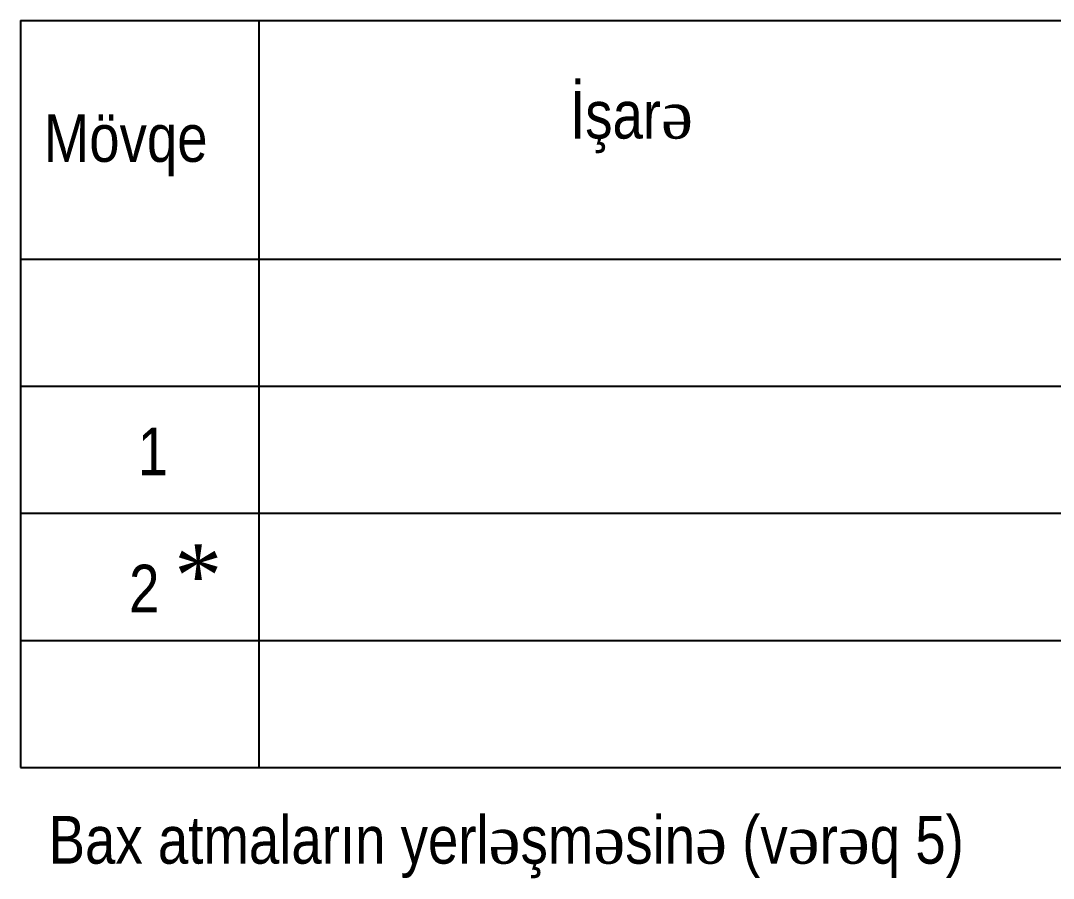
# Model space of a CAD drawing. Header units: millimetres. Extents: x 806395 to 1617731, y -246149 to 193681.
# Drawn here: x 1598713 to 1605214, y -239706 to -234308 of the extents above; entities that cross this region are included whole.
import ezdxf

# ---------------------------------------------------------------- set-up
doc = ezdxf.new("R2010")
doc.units = ezdxf.units.MM
doc.styles.get("Standard").update_dxf_attribs({"font": 'times.ttf'})
doc.styles.add('style6', font='ARIALN.TTF', dxfattribs={"height": 300})

msp = doc.modelspace()

# ---------------------------------------------------------------- linework, layer by layer
for p, q in [((1598713.398, -234308.259), (1617213.398, -234308.259)), ((1598713.398, -234308.259), (1598713.398, -239008.259)), ((1600213.398, -234308.259), (1600213.398, -239008.259)), ((1598713.398, -235808.259), (1617213.398, -235808.259)), ((1598713.398, -236608.259), (1617213.398, -236608.259)), ((1598713.398, -237408.259), (1617213.398, -237408.259)), ((1598713.398, -237408.259), (1617213.398, -237408.259)), ((1598713.398, -238208.259), (1617213.398, -238208.259)), ((1598713.398, -239008.259), (1617213.398, -239008.259))]:
    msp.add_line(p, q)

# ---------------------------------------------------------------- texts
at = {"char_height": 300, "width": 10779.87964, "attachment_point": 1, "style": 'style6'}
for s, insert in [('{\\fArial Narrow|b0|i0|c238|p34;İşar\\fTimes New Roman|b0|i0|c238|p18;ə}', (1602171.71, -234750.19)), ('{\\fArial Narrow|b0|i0|c238|p34;Mövqe}', (1598858.801, -234896.717))]:
    msp.add_mtext(s, dxfattribs=dict(at, insert=insert))
at = {"color": 0, "char_height": 300, "width": 6391.11416, "attachment_point": 1, "style": 'style6'}
for s, insert in [('{\\fArial Narrow|b0|i0|c238|p34;1}', (1599450.009, -236869.045)), ('{\\fArial Narrow|b0|i0|c238|p34;2}', (1599395.942, -237732.236))]:
    msp.add_mtext(s, dxfattribs=dict(at, insert=insert))
at = {"insert": (1599679.724, -237603.638), "char_height": 400, "width": 3770.46159, "attachment_point": 1}
msp.add_mtext('{\\fTimes New Roman|b0|i0|c0|p18;*}', dxfattribs=at)
at = {"color": 0, "lineweight": 0, "insert": (1598889.644, -239313.361), "char_height": 300, "width": 14939.64713, "attachment_point": 1, "style": 'style6'}
msp.add_mtext('\\pxt26.662;B{\\fArial Narrow|b0|i0|c238|p34;ax atmaların yerl\\fTimes New Roman|b0|i0|c238|p18;ə\\fArial Narrow|b0|i0|c238|p34;şm\\fTimes New Roman|b0|i0|c238|p18;ə\\fArial Narrow|b0|i0|c238|p34;sin\\fTimes New Roman|b0|i0|c238|p18;ə\\fArial Narrow|b0|i0|c238|p34; (v\\fTimes New Roman|b0|i0|c238|p18;ə\\fArial Narrow|b0|i0|c238|p34;r\\fTimes New Roman|b0|i0|c238|p18;ə\\fArial Narrow|b0|i0|c238|p34;q 5)}', dxfattribs=at)

doc.saveas('drawing.dxf')
